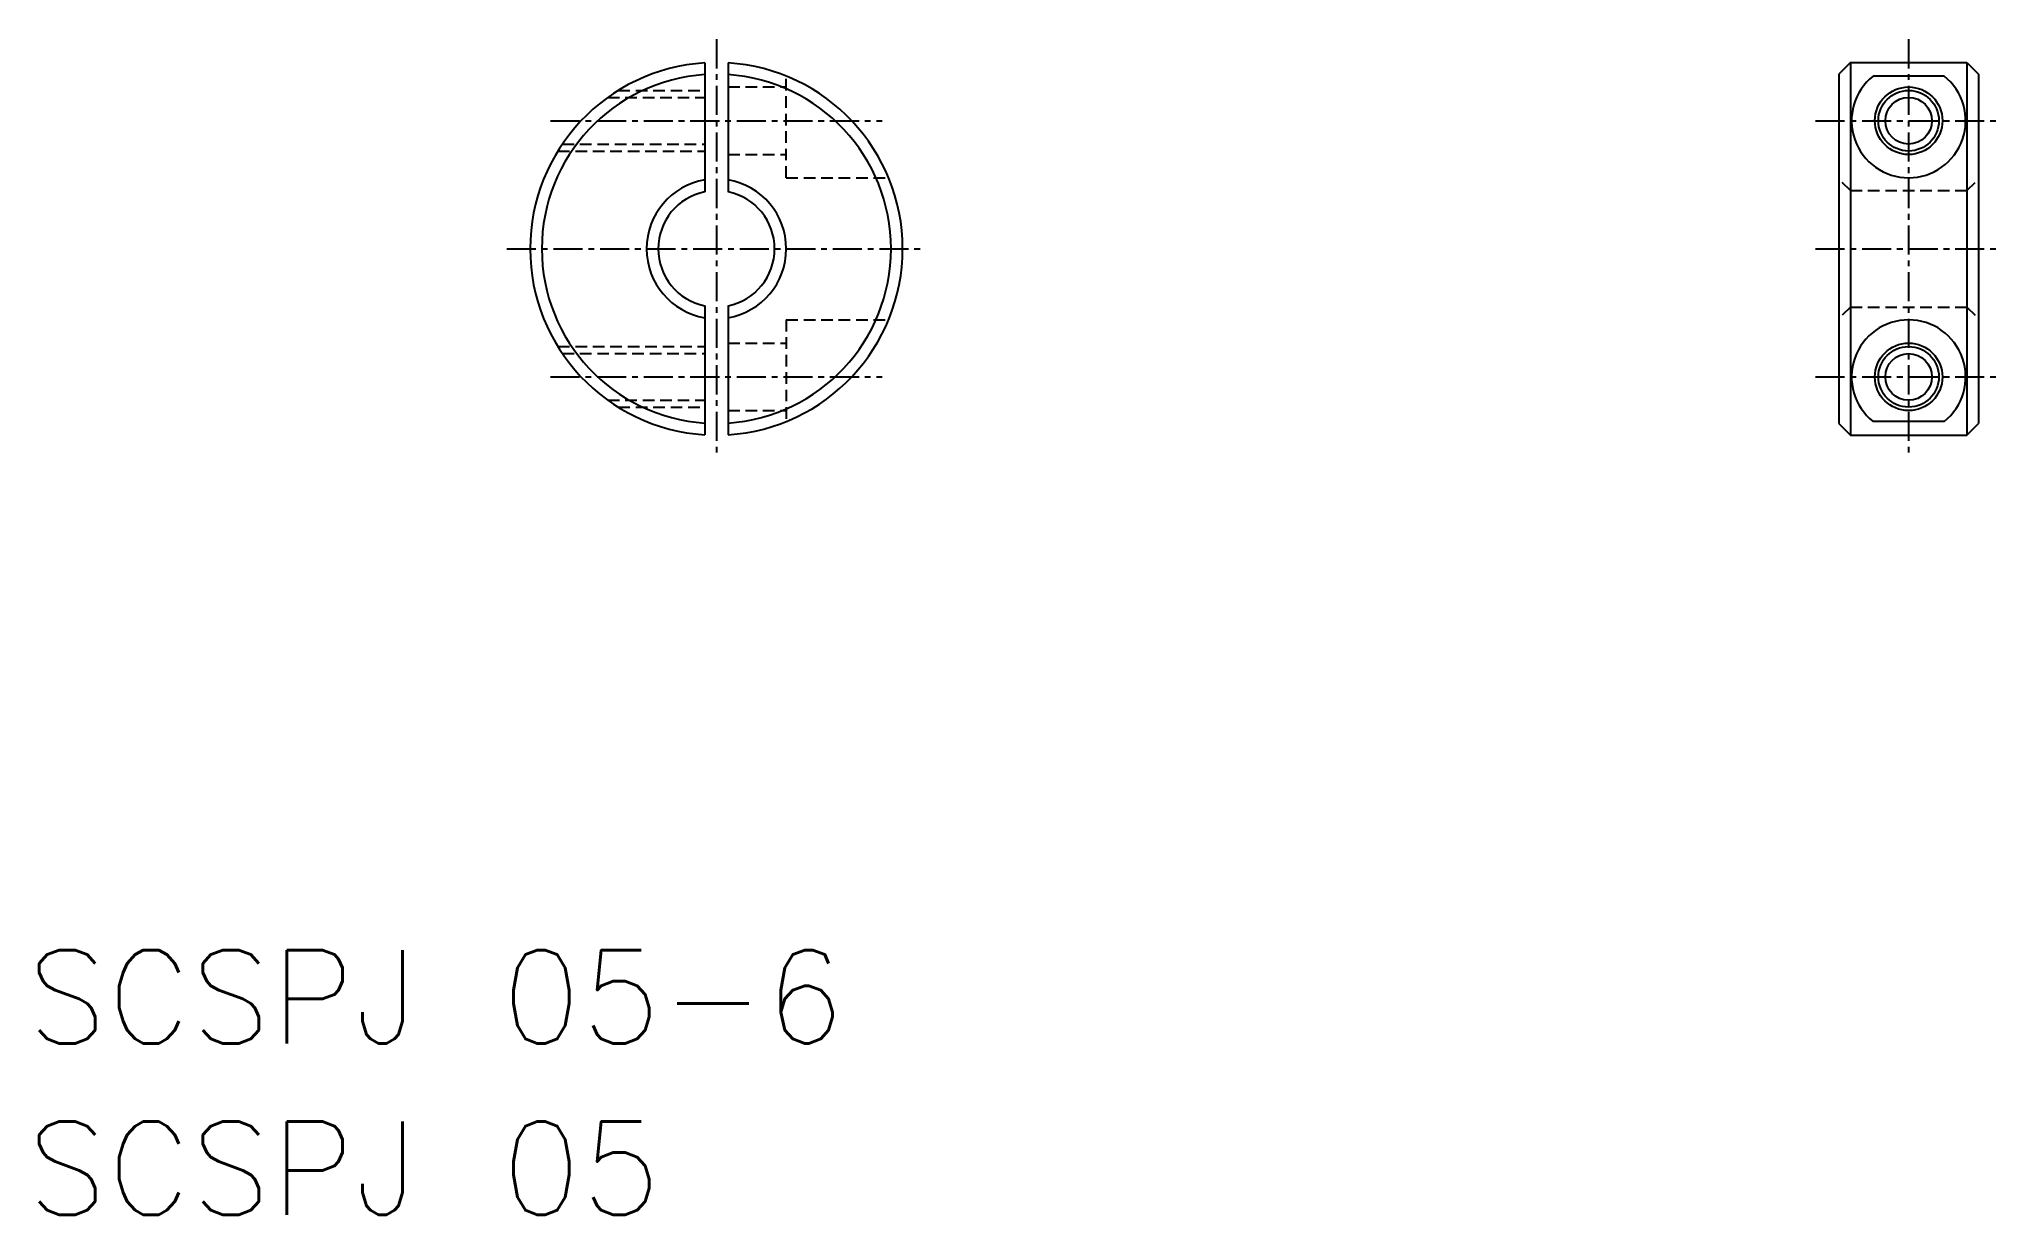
# Model space of a CAD drawing. Extents: x 154.6 to 238.9, y 59 to 109.5.
import ezdxf

# ---------------------------------------------------------------- set-up
doc = ezdxf.new("R2010")
doc.units = 0
doc.linetypes.add('CENTER', pattern=[2, 1.25, -0.25, 0.25, -0.25])
doc.linetypes.add('DASHED', pattern=[0.75, 0.5, -0.25])
doc.layers.get('0').update_dxf_attribs({"linetype": 'CONTINUOUS'})
doc.layers.add('CENTER', color=1, linetype='CENTER')
doc.styles.get("Standard").update_dxf_attribs({"font": 'txt.shx', "bigfont": 'bigfont.shx'})

msp = doc.modelspace()

# ---------------------------------------------------------------- linework, layer by layer
at = {"color": 7, "linetype": 'CONTINUOUS'}
for p, q in [((183.192, 108.45), (183.192, 102.915)), ((184.192, 108.45), (184.192, 102.915)), ((232.403, 108.466), (231.903, 107.966)), ((231.903, 107.966), (231.903, 92.966)), ((232.403, 108.466), (237.403, 108.466)), ((232.403, 108.466), (232.403, 92.466)), ((237.403, 108.466), (237.903, 107.966)), ((237.403, 108.466), (237.403, 92.466)), ((237.903, 107.966), (237.903, 92.966)), ((236.43, 107.882), (233.376, 107.882)), ((183.192, 98.016), (183.192, 92.481)), ((184.192, 98.016), (184.192, 92.481)), ((231.903, 92.966), (232.403, 92.466)), ((236.43, 93.049), (233.376, 93.049)), ((237.403, 92.466), (237.903, 92.966)), ((232.403, 92.466), (237.403, 92.466))]:
    msp.add_line(p, q, dxfattribs=at)
at = {"color": 3, "linetype": 'DASHED'}
for p, q in [((179.478, 107.266), (183.192, 107.266)), ((184.192, 107.416), (186.692, 107.416)), ((186.692, 103.516), (186.692, 107.882)), ((179.029, 106.966), (183.192, 106.966)), ((176.884, 104.666), (183.192, 104.666)), ((177.078, 104.966), (183.192, 104.966)), ((184.192, 104.516), (186.692, 104.516)), ((186.692, 103.516), (191.088, 103.516)), ((232.403, 102.966), (231.903, 103.466)), ((232.403, 102.966), (237.403, 102.966)), ((237.403, 102.966), (237.903, 103.466)), ((232.403, 97.966), (231.903, 97.466)), ((232.403, 97.966), (237.403, 97.966)), ((237.403, 97.966), (237.903, 97.466)), ((186.692, 97.416), (191.088, 97.416)), ((186.692, 97.416), (186.692, 93.049)), ((176.884, 96.266), (183.192, 96.266)), ((184.192, 96.416), (186.692, 96.416)), ((177.078, 95.966), (183.192, 95.966)), ((179.029, 93.966), (183.192, 93.966)), ((179.478, 93.666), (183.192, 93.666)), ((184.192, 93.516), (186.692, 93.516))]:
    msp.add_line(p, q, dxfattribs=at)
at = {"color": 7, "linetype": 'CONTINUOUS'}
for centre, radius in [((234.903, 105.966), 1.45), ((234.903, 105.966), 1), ((234.903, 94.966), 1.45), ((234.903, 94.966), 1)]:
    msp.add_circle(centre, radius, dxfattribs=at)
at = {"color": 3, "linetype": 'CONTINUOUS'}
for centre in [(234.903, 105.966), (234.903, 94.966)]:
    msp.add_circle(centre, 1.3, dxfattribs=at)
at = {"color": 7, "linetype": 'CONTINUOUS'}
for centre, radius, start, end in [((183.692, 100.466), 8, 93.58332, 266.41668), ((183.692, 100.466), 7.5, 93.82255, 266.17745), ((183.692, 100.466), 8, 273.58332, 86.41668), ((183.692, 100.466), 7.5, 273.82255, 86.17745), ((234.903, 105.966), 2.45, 128.54474, 51.45526), ((183.692, 100.466), 3, 99.59407, 260.40593), ((183.692, 100.466), 2.5, 101.53696, 258.46304), ((183.692, 100.466), 3, 279.59407, 80.40593), ((183.692, 100.466), 2.5, 281.53696, 78.46304), ((234.903, 94.966), 2.45, 308.54474, 231.45526)]:
    msp.add_arc(centre, radius, start, end, dxfattribs=at)
at = {"layer": 'CENTER', "color": 1, "linetype": 'CENTER'}
for p, q in [((183.692, 109.466), (183.692, 91.466)), ((234.903, 109.466), (234.903, 91.466)), ((176.568, 105.966), (190.816, 105.966)), ((230.903, 105.966), (238.903, 105.966)), ((174.692, 100.466), (192.692, 100.466)), ((230.903, 100.466), (238.903, 100.466)), ((176.568, 94.966), (190.816, 94.966)), ((230.903, 94.966), (238.903, 94.966))]:
    msp.add_line(p, q, dxfattribs=at)

# ---------------------------------------------------------------- texts
at = {"color": 7, "linetype": 'CONTINUOUS'}
for s, p in [('SCSPJ 05-6', (154.091, 66.344)), ('SCSPJ 05', (154.091, 58.983))]:
    msp.add_text(s, height=4, dxfattribs=at).set_placement(p)

doc.saveas('drawing.dxf')
